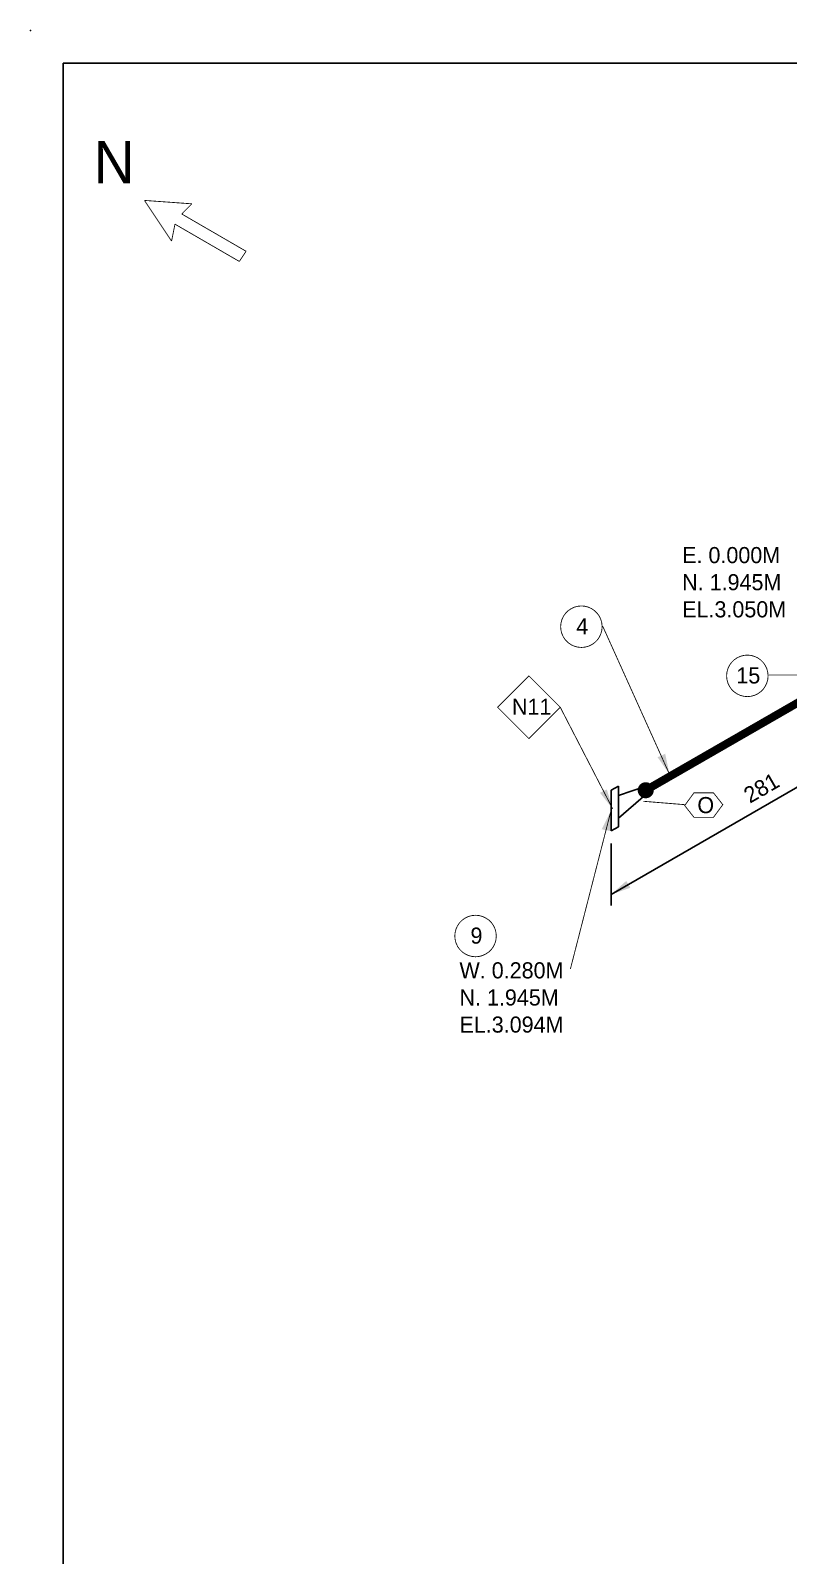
# Model space of a CAD drawing. Extents: x -4 to 431, y -3 to 272.
# Drawn here: x -3.9 to 85.7, y 92.1 to 272.1 of the extents above; entities that cross this region are included whole.
import ezdxf
from ezdxf.enums import TextEntityAlignment as Align

# ---------------------------------------------------------------- set-up
doc = ezdxf.new("R2010")
doc.units = 0
doc.header["$LTSCALE"] = 10
doc.layers.get('0').update_dxf_attribs({"lineweight": 0})
for name, color, linetype in [('DIMENSION', 2, 'Continuous'), ('PIPE', 7, 'Continuous'), ('TEXT2', 40, 'Continuous'), ('Title Block', 255, 'Continuous'), ('TITLE BLOCK-TEXT', 12, 'Continuous'), ('WELDS', 7, 'Continuous')]:
    doc.layers.add(name, color=color, linetype=linetype)
doc.styles.add('framdcn', font='', dxfattribs={"height": 2.5})
doc.styles.add('Scovan Standard', font='', dxfattribs={"height": 2.5})
doc.styles.get("Standard").update_dxf_attribs({"font": ''})
doc.styles.get('framdcn').set_extended_font_data('Franklin Gothic Medium Cond')
doc.styles.get('Scovan Standard').set_extended_font_data('Franklin Gothic Medium Cond')
doc.styles.get('Standard').set_extended_font_data('Franklin Gothic Medium Cond')

# ---------------------------------------------------------------- blocks, each defined once
blk = doc.blocks.new('block23')
at = {"layer": 'TEXT2', "style": 'framdcn'}
for s, p in [('E. 0.000M', (0, 0)), ('N. 1.945M', (0, -3.2)), ('EL.3.050M', (0, -6.4))]:
    blk.add_text(s, height=1.9, dxfattribs=at).set_placement(p)
blk = doc.blocks.new('block25')
at = {"layer": 'TEXT2'}
blk.add_hatch(color=256, dxfattribs=at).paths.add_polyline_path([(0, 0), (-2.4, -0.5), (-2.4, 0.5)])
at = {"layer": 'TEXT2', "linetype": 'ByBlock', "const_width": 0.1, "flags": 128}
blk.add_lwpolyline([(-16, 0), (0, 0)], dxfattribs=at)
blk = doc.blocks.new('block26')
at = {"layer": 'TEXT2'}
blk.add_hatch(color=256, dxfattribs=at).paths.add_polyline_path([(0, 0), (-1.4, 2), (-0.5, 2.4)])
at = {"layer": 'TEXT2', "linetype": 'ByBlock', "const_width": 0.1, "flags": 128}
blk.add_lwpolyline([(-7.9, 17.5), (0, 0)], dxfattribs=at)
blk = doc.blocks.new('block27')
at = {"layer": 'TEXT2'}
blk.add_hatch(color=256, dxfattribs=at).paths.add_polyline_path([(0, 0), (-0.1, -2.4), (-1.1, -2.2)])
at = {"layer": 'TEXT2', "linetype": 'ByBlock', "const_width": 0.1, "flags": 128}
blk.add_lwpolyline([(-4.8, -18.7), (0, 0)], dxfattribs=at)
blk = doc.blocks.new('block28')
at = {"layer": 'TEXT2', "style": 'framdcn'}
for s, p in [('W. 0.280M', (0, 0)), ('N. 1.945M', (0, -3.2)), ('EL.3.094M', (0, -6.4))]:
    blk.add_text(s, height=1.9, dxfattribs=at).set_placement(p)
blk = doc.blocks.new('block50')
at = {"layer": 'PIPE', "linetype": 'ByBlock', "const_width": 0.95, "flags": 128}
for points in [[(-29.9, -17.3), (0, 0)], [(-60.5, -34.9), (-29.9, -17.3)]]:
    blk.add_lwpolyline(points, dxfattribs=at)
at = {"flags": 1}
for tag in ['Tag', 'UCI', 'Pipe Ref', 'Description', 'Key']:
    blk.add_attdef(tag, (0, 0), '', height=1, dxfattribs=at)
blk = doc.blocks.new('block53')
at = {"layer": 'PIPE', "linetype": 'ByBlock', "flags": 128}
for points in [[(-0.9, 1.9), (0, 2.4)], [(-0.9, -2.9), (-0.9, 1.9)], [(0, 2.4), (0, 0)], [(3.2, 2.4), (0, 1.3)], [(3.2, 1.4), (3.2, 2.4)], [(0, -1.4), (3.2, 1.4)], [(0, 0), (0, -2.4)], [(0, -2.4), (-0.9, -2.9)]]:
    blk.add_lwpolyline(points, dxfattribs=at)
at = {"flags": 1}
for tag in ['Tag', 'UCI', 'Pipe Ref', 'Description', 'Key']:
    blk.add_attdef(tag, (0, 0), '', height=1, dxfattribs=at)
blk = doc.blocks.new('block68')
at = {"layer": 'WELDS'}
h = blk.add_hatch(color=256, dxfattribs=at)
edge = h.paths.add_edge_path(flags=0)
edge.add_arc((0, 0), 0.95, 0, 360)
at = {"flags": 1}
for tag in ['Tag', 'UCI', 'Pipe Ref', 'Description', 'Key']:
    blk.add_attdef(tag, (0, 0), '', height=1, dxfattribs=at)
blk = doc.blocks.new('block75')
at = {"layer": 'TEXT2'}
blk.add_hatch(color=256, dxfattribs=at).paths.add_polyline_path([(0, 0), (-1.5, 1.9), (-0.7, 2.3)])
at = {"layer": 'TEXT2', "linetype": 'ByBlock', "const_width": 0.1, "flags": 128}
blk.add_lwpolyline([(-9.9, 15.7), (-6.2, 12), (-9.9, 8.3), (-13.6, 12), (-9.9, 15.7)], close=True, dxfattribs=at)
blk.add_lwpolyline([(-6.2, 12), (0, 0)], dxfattribs=at)
at = {"flags": 1}
for tag in ['Pipe Ref', 'Description']:
    blk.add_attdef(tag, (0, 0), '', height=1, dxfattribs=at)
at = {"layer": 'TEXT2', "style": 'framdcn'}
blk.add_text('N11', height=1.9, dxfattribs=at).set_placement((-11.9, 11.1))
blk = doc.blocks.new('PADX-TBD')
blk.add_point((-7.73, 544.1))
at = {"layer": 'Title Block', "color": 255}
for p, q in [((0, 536.37), (843.77, 536.37)), ((0, 0), (0, 536.37))]:
    blk.add_line(p, q, dxfattribs=at)
at = {"layer": 'TITLE BLOCK-TEXT', "color": 12, "style": 'Scovan Standard', "flags": 8}
for tag, p in [('REF_5', (25, 38.42)), ('REV_5', (352.84, 38.42)), ('PROJECT5', (504.32, 38.42)), ('DATE5', (525.83, 38.42)), ('BY5', (542.96, 38.42)), ('CHK5', (555.71, 38.42)), ('PE5', (568.45, 38.42)), ('REF_4', (25, 31.19)), ('REV_4', (352.84, 31.19)), ('PROJECT4', (504.32, 31.19)), ('DATE4', (525.83, 31.19)), ('BY4', (542.96, 31.19)), ('CHK4', (555.71, 31.19)), ('PE4', (568.45, 31.19)), ('REF_3', (25, 23.97)), ('REV_3', (352.84, 23.97)), ('PROJECT3', (504.32, 23.97)), ('DATE3', (525.83, 23.97)), ('BY3', (542.96, 23.97)), ('CHK3', (555.71, 23.97)), ('PE3', (568.45, 23.97)), ('REF_2', (25, 16.74)), ('REV_2', (352.84, 16.74)), ('PROJECT2', (504.32, 16.74)), ('DATE2', (525.83, 16.74)), ('BY2', (542.96, 16.74)), ('CHK2', (555.71, 16.74)), ('PE2', (568.45, 16.74)), ('PROJECT1', (504.32, 9.51)), ('CHK1', (555.71, 9.51)), ('REF_1', (25, 9.51)), ('REV_1', (352.84, 9.51)), ('DATE1', (525.83, 9.51)), ('BY1', (542.96, 9.51)), ('PE1', (568.45, 9.51))]:
    blk.add_attdef(tag, text='', height=2.5, dxfattribs=at).set_placement(p, align=Align.MIDDLE_CENTER)
for tag, height, p in [('REF_5_DESC', 2.5, (52.27, 38.42)), ('REV_5_DESC', 2.5, (363.04, 38.42)), ('REF_4_DESC', 2.5, (52.27, 31.19)), ('REV_4_DESC', 2.5, (363.04, 31.19)), ('REF_3_DESC', 2.5, (52.27, 23.97)), ('REV_3_DESC', 2.5, (363.04, 23.97)), ('REF_2_DESC', 2.5, (52.27, 16.74)), ('REV_2_DESC', 2.5, (363.04, 16.74)), ('REF_1_DESC', 2.5, (52.27, 9.51)), ('REV_1_DESC', 2.5, (363.04, 9.51)), ('PATH', 2, (13, -2.9)), ('USER_PLOTTED', 2, (309, -2.9)), ('PLOT_DATE', 2, (348, -2.9))]:
    blk.add_attdef(tag, text='', height=height, dxfattribs=at).set_placement(p, align=Align.MIDDLE_LEFT)
at = {"layer": 'TITLE BLOCK-TEXT', "color": 12, "style": 'Scovan Standard'}
for tag, p in [('TITLE1', (747.45, 37.28)), ('LSD', (747.45, 31.28)), ('TITLE2', (747.45, 25.28)), ('TITLE3', (747.45, 19.28)), ('CLIENTDRAWINGNO', (686.57, 5.99)), ('RN', (838.5, 5.99))]:
    blk.add_attdef(tag, text='', height=4, dxfattribs=at).set_placement(p, align=Align.MIDDLE_CENTER)
at = {"layer": 'TITLE BLOCK-TEXT', "color": 210, "style": 'Scovan Standard', "flags": 8}
blk.add_attdef('DWGNO', text='', height=4, dxfattribs=at).set_placement((777.51, 5.99), align=Align.MIDDLE_CENTER)

msp = doc.modelspace()

# ---------------------------------------------------------------- hatches: boundary and pattern name
at = {"layer": 'DIMENSION'}
msp.add_hatch(color=256, dxfattribs=at).paths.add_polyline_path([(64.7, 170.1), (66.5, 171.7), (67, 170.9)])

# ---------------------------------------------------------------- linework, layer by layer
at = {"layer": 'DIMENSION', "linetype": 'ByBlock', "flags": 128}
for points in [[(129.3, 207.3), (64.7, 170.1)], [(64.7, 176.1), (64.7, 168.8)]]:
    msp.add_lwpolyline(points, dxfattribs=at)
at = {"layer": 'TEXT2', "linetype": 'ByBlock', "const_width": 0.1, "flags": 128}
for points in [[(12.8, 247.2), (9.6, 252)], [(9.6, 252), (15.2, 251.6)], [(15.2, 251.6), (14, 250.4)], [(14, 250.4), (21.6, 246)], [(13.2, 249.2), (12.8, 247.2)], [(20.8, 244.8), (13.2, 249.2)], [(21.6, 246), (20.8, 244.8)], [(73.4, 180.7), (68.5, 181.1)]]:
    msp.add_lwpolyline(points, dxfattribs=at)
for points in [[(63.61, 201.27), (63.5, 200.86), (63.32, 200.47), (63.08, 200.13), (62.77, 199.82), (62.42, 199.58), (62.04, 199.4), (61.63, 199.29), (61.2, 199.25), (60.77, 199.29), (60.36, 199.4), (59.98, 199.58), (59.63, 199.82), (59.32, 200.13), (59.08, 200.47), (58.9, 200.86), (58.79, 201.27), (58.75, 201.7), (58.79, 202.13), (58.9, 202.54), (59.08, 202.93), (59.32, 203.27), (59.63, 203.58), (59.98, 203.82), (60.36, 204), (60.77, 204.11), (61.2, 204.15), (61.63, 204.11), (62.04, 204), (62.42, 203.82), (62.77, 203.58), (63.08, 203.27), (63.32, 202.93), (63.5, 202.54), (63.61, 202.13), (63.65, 201.7)], [(83.21, 195.47), (83.1, 195.06), (82.92, 194.68), (82.68, 194.33), (82.37, 194.02), (82.03, 193.78), (81.64, 193.6), (81.23, 193.49), (80.8, 193.45), (80.37, 193.49), (79.96, 193.6), (79.58, 193.78), (79.23, 194.02), (78.92, 194.33), (78.68, 194.68), (78.5, 195.06), (78.39, 195.47), (78.35, 195.9), (78.39, 196.33), (78.5, 196.74), (78.68, 197.12), (78.92, 197.47), (79.23, 197.78), (79.58, 198.02), (79.96, 198.2), (80.37, 198.31), (80.8, 198.35), (81.23, 198.31), (81.64, 198.2), (82.03, 198.02), (82.37, 197.78), (82.68, 197.47), (82.92, 197.12), (83.1, 196.74), (83.21, 196.33), (83.25, 195.9)], [(51.11, 164.77), (51, 164.36), (50.82, 163.97), (50.58, 163.63), (50.27, 163.32), (49.92, 163.08), (49.54, 162.9), (49.13, 162.79), (48.7, 162.75), (48.27, 162.79), (47.86, 162.9), (47.48, 163.08), (47.13, 163.32), (46.82, 163.63), (46.58, 163.97), (46.4, 164.36), (46.29, 164.77), (46.25, 165.2), (46.29, 165.63), (46.4, 166.04), (46.58, 166.43), (46.82, 166.77), (47.13, 167.08), (47.48, 167.32), (47.86, 167.5), (48.27, 167.61), (48.7, 167.65), (49.13, 167.61), (49.54, 167.5), (49.92, 167.32), (50.27, 167.08), (50.58, 166.77), (50.82, 166.43), (51, 166.04), (51.11, 165.63), (51.15, 165.2)]]:
    msp.add_lwpolyline(points, close=True, dxfattribs=at)
at = {"layer": 'TEXT2', "color": 20, "linetype": 'ByBlock', "const_width": 0.1, "flags": 128}
msp.add_lwpolyline([(74.5, 179.2), (73.4, 180.6), (74.5, 182.1), (76.8, 182.1), (77.9, 180.7), (76.8, 179.2)], close=True, dxfattribs=at)

# ---------------------------------------------------------------- block references
at = {"xscale": 0.5, "yscale": 0.5, "zscale": 0.5}
msp.add_blockref('PADX-TBD', (0, 0), dxfattribs=at)
at = {"layer": 'PIPE'}
for name, p in [('block50', (129.3, 217.3)), ('block53', (65.6, 180.5))]:
    msp.add_blockref(name, p, dxfattribs=at)
at = {"layer": 'TEXT2'}
for name, p in [('block23', (73.1, 209.2)), ('block26', (71.6, 184.3)), ('block25', (99.3, 196)), ('block75', (64.9, 180.2)), ('block27', (64.7, 180)), ('block28', (46.8, 160.2))]:
    msp.add_blockref(name, p, dxfattribs=at)
at = {"layer": 'WELDS'}
msp.add_blockref('block68', (68.8, 182.4), dxfattribs=at)

# ---------------------------------------------------------------- texts
at = {"layer": 'DIMENSION', "style": 'framdcn'}
msp.add_text('281', height=1.9, rotation=30, dxfattribs=at).set_placement((81.1, 180.8))
at = {"layer": 'TEXT2', "style": 'framdcn'}
for s, height, p in [('N', 5, (3.6, 254)), ('4', 1.9, (60.6, 200.8)), ('15', 1.9, (79.5, 195)), ('O', 1.9, (74.9, 179.7)), ('9', 1.9, (48.1, 164.3))]:
    msp.add_text(s, height=height, dxfattribs=at).set_placement(p)

doc.saveas('drawing.dxf')
